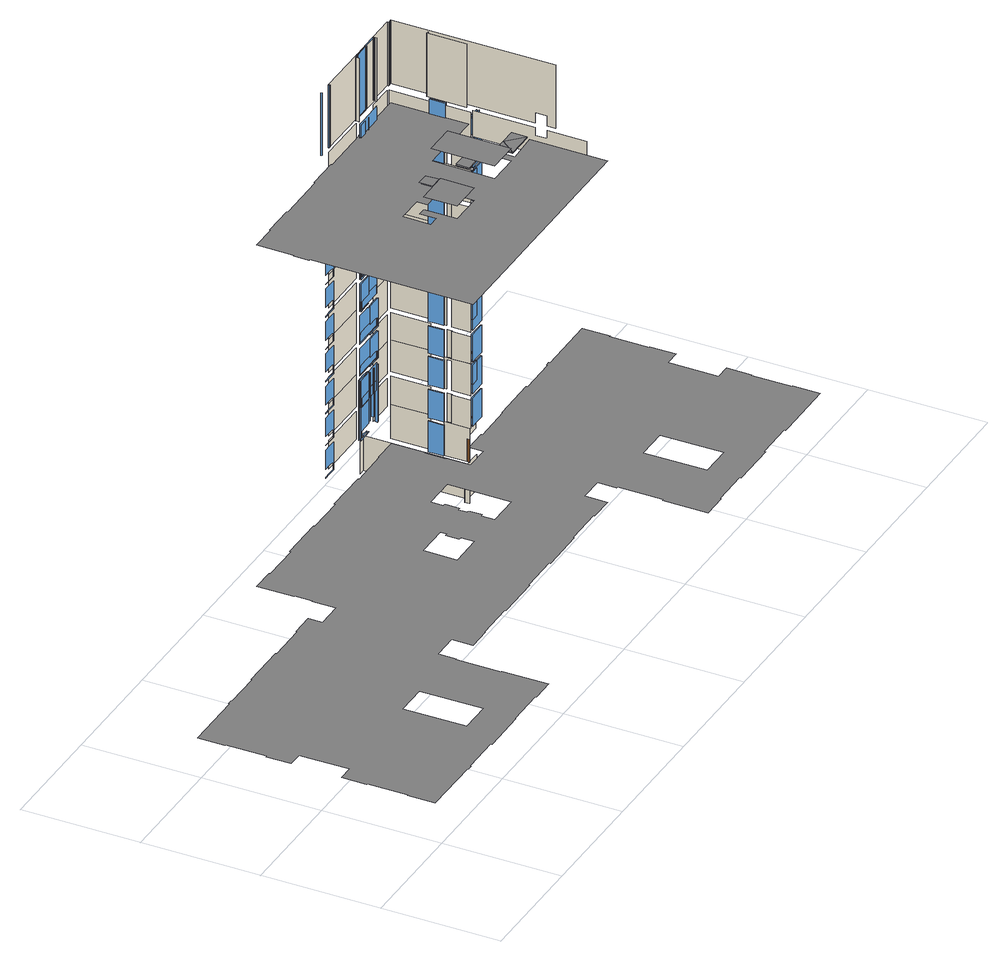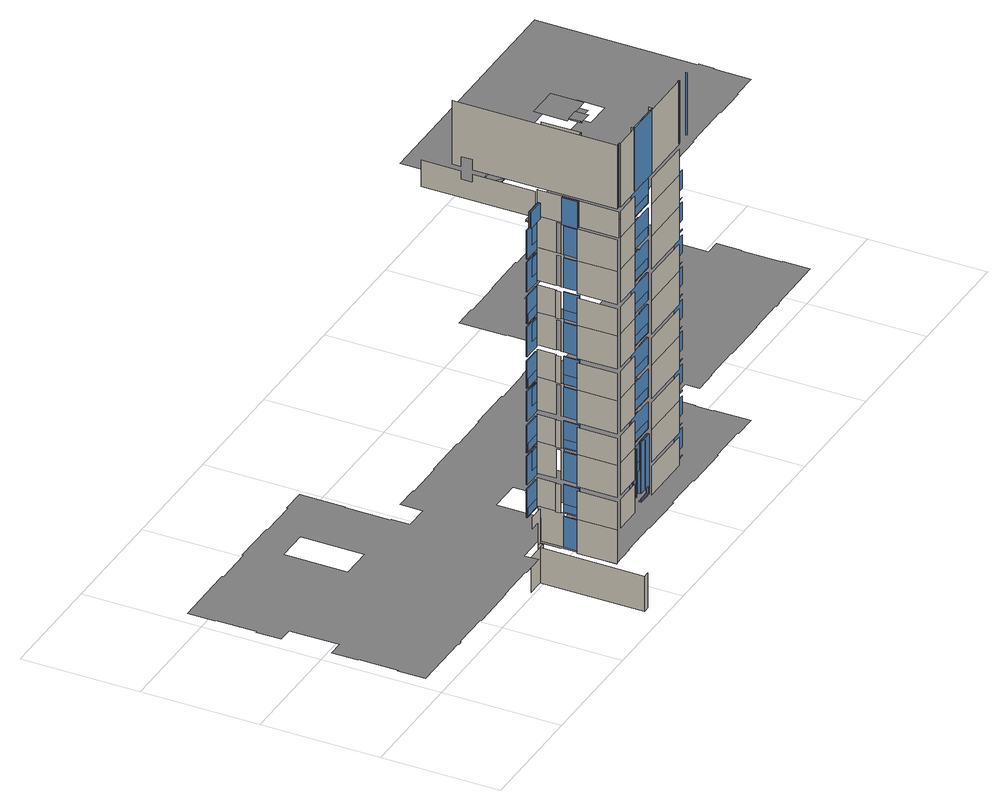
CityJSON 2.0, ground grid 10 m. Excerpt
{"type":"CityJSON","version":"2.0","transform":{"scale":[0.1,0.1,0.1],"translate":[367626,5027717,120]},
"CityObjects":{
"building1":{"type":"Building","attributes":{"name":"GLENGARRY HOUSE"},"geometry":[{"type":"MultiSurface","lod":"3","boundaries":[[[0,1,2,3,4,5,6,7,8,9,10,11,12,13,14,15,16,17,18,19,20,21,22,23,24,25,26,27,28,29,30,31,32,33,34,35,36,37,38,39,40,41,42,43,44,45,46,47,48,49,50,51,52,53,54,55,56,57,58,59,60,61,62,63,64,65,66,67,68,69,70,71,72,73,74,75,76,77,78,79,80,81,82,83,84,85,86,87,88,89,90,91,92,93,94,95,96,97,98,99,100,101,102,103,104,105,106,107,108,109,110,111,112,113,114,115,116,117,118,119,120,121,122,123,124,125,126],[127,128,129,130],[131,132,133,134],[135,136,137,138,139,140,141,142],[143,144,145,146,147,148,149,150,151,152,153,154]],[[155,156,157,158]],[[159,160,161,162]],[[163,164,165,166,167,168,169,170,171,172,173,174,175,176,177,178,179,180,181,182,183,184,185,186,187,188,189,190,191,192,193,194],[195,196,197,198,199,200,201,202,203,204],[205,206,207,208]],[[209,210,211,212,213,214]],[[215,216,217,218]],[[219,220,221,222,223,222,224,225,226,227,228,229,230,231]],[[232,233,234,235,236,237,238,239,240,241,242,243,244,245,246,247,248,249]],[[250,251,252,253,254,253,255,256,257,258,259,260,261,262,263]],[[264,265,266,267,268,269,270,271,272,273,274,275,276,277,278,279,280,281]],[[282,283,284,285,286,285,287,288,289,290,291,292,293,294,295]],[[296,297,298,299,300,301,302,303,304,305,306,307,308,309,310,311,312,313]],[[314,315,316,317,318,319,320,321,322,323,324,325,326,327,328,329,330]],[[331,332,333,334,335,336,335,337,338,339,340,341,342,343,344,345]],[[346,347,348,349,350,351,352,353,354,355,356,357,358,359,360,361,362,363,364]],[[365,366,367,368]],[[369,370,371,372]],[[373,374,369,375]],[[376,377,378,379]],[[380,381,382,383]],[[384,385,386,387]],[[388,389,390,391]],[[392,393,394,395]],[[389,396,397,390]],[[385,398,399,386]],[[381,400,401,382]],[[377,402,403,378]],[[402,404,405,403]],[[406,407,408,409]],[[410,411,412,413,414,415]],[[410,415,414,411]],[[416,417,418]],[[419,420,421,422,423,424,425,426,427]],[[425,424,423,422,421,420,419,426]],[[428,374,429,430]],[[374,373,431,429]],[[432,433,434,435]],[[417,436,418]],[[437,438,439,440,441,442,443,444]],[[445,446,447,448,449,448,450,451,452,453,454,455,456,457,458,459,460,461]],[[462,463,464,465,466,467,468,469,470,471,472,471,473,474,475]],[[476,477,478,479,480,481,482,483,484,485,486,487,488,489,490,491,492,493]],[[494,495,496,497,498,499,500,501,502,503,504,503,505,506,507]],[[508,509,510,511,512,513,514,515,516,517,518,519,518,520,521,522]],[[509,510,511,512,523,524,525,526,527,422,528,529,530,531,532,533,534,535,508]],[[536,537,538,539,540,541]],[[542,543,544,545,546,547,423,548,549,550,551,552,553,554,555,556,557,558,559]],[[560,434,435,561]],[[430,429,561,560,562,431]],[[431,563,564,429,410,415]],[[440,565,566,444]],[[552,553,512,523,524,551]],[[553,552,551,566,524,523,512,565]],[[567,568,561,560]],[[569,570,571,572]],[[573,574,575,576]],[[577,578,579,580]],[[581,582,583,584]],[[585,586,587,588]],[[589,590,591,592]],[[593,594,595,596]],[[597,598,599,600]],[[601,602,603,604]],[[605,606,607,608,609,610,611,612,613,614,615,616,617,618,619,620]],[[621,622,623,624,625,626,627,628,629,630,631,632,633,634,635,636,637,638,639,640,641,642,643,644]],[[645,646,647,648,649,650,651,652,653,654,655,656,657,658,659,660]],[[661,662,663,664,665,666,667,668,669,670,671,672,673,674,675,676,677,678,679,680,681,682,683,684]],[[685,686,687,688,689,690,691,692,693,694,695,696,697,698,699,700]],[[701,702,703,704,705,706,707,708,709,710,711,712,713,714,715,716,717,718,719,720,721,722,723,724]],[[725,726,727,728,729,730,731,732,733,734,735,736,737,738,739,740,741,742,743,744]],[[745,746,747,748,749,750,751,752,753,754,755,756,565,757,758,759,760,761,762,763]],[[764,765,766,767,768,769,770,771,772,773,774,775,776,777,778,779,780,779,781,782,781,783,784,785,786,787,788,789]],[[790,791,792,756,793,794,795,796]],[[373,797,567,798,799,800,801,802,803,568,374,428]],[[436,804,418]],[[798,803,805,806]],[[807,808,809,810]],[[811,812,813,814]],[[815,816,817,818,819,820,821,822]],[[823,824,825,826,827,828,827,829,830,831,832,833,834,835]],[[836,837,838,839,840,841,842,843,844,845,846,847,848,849,850,851,852,853]],[[854,855,856,857,858,859,860,861,862,863,864,865,866,867,868,869,870,871]],[[872,873,874,875,876,877,878,879,880,881,882,883,884,885,886,887,888]],[[889,890,891,892,893,894]],[[895,896,897,898,899,900,901,902]],[[903,904,905,906,907,908,909,910]],[[911,912,913,914,915,916,917,918]],[[919,920,921,922,923,924,925,926,752,927]],[[928,929,930,931]],[[932,933,563,564]],[[802,801,934,564]],[[935,936,937,938]],[[939,940,941,942,943]],[[944,945,946,947,948,949]],[[950,951,952,953,954,955]],[[956,957,958,959,960,961]],[[962,963,964,965,966,967]],[[949,943,942,941,940,939,968,969]],[[970,971,972,973,974,975]],[[976,977,978,979,980,981,982,970,975,974]],[[983,982,981,978,976,984,985,986,987,988,989,990,991]],[[992,993,994,962,966,995,996,997,998,999,1000,1001,1002]],[[1003,1004,1005,956,960,1006,1007,1008,1009,1010,1011,1012,1013]],[[1014,1015,1016,950,954,1017,1018,1019,1020,1021,1022,1023,1024]],[[1025,1026,1027,1028]],[[1029,1030,1031,1032]],[[1033,1034,1035,1036]],[[1037,1038,1039,1040]],[[1041,1042,1043,1044]],[[1045,1046,1047,1048]],[[1049,1050,1051,1052]],[[1053,1054,1055,1056]],[[1057,1058,1059,1060]],[[1061,1062,1063,1064]],[[1065,1066,1067,1068,1069,1070,1071,1072,1073,1074]],[[1075,1076,1077,1078]],[[1079,1080,1081,1082]],[[1083,1084,1085,1086]],[[1087,1088,1089,1090]],[[1091,1092,1093,1094]],[[1095,1096,1097,1098,1099,1100,1101,1102,1103,1104]],[[1105,1106,1107,1108,1109,1110,1111,1112,1113,1114,1115,1116,1117,1118]],[[1119,1120,1121,1122,1123,1124,1125,1126,1127,1128,1129,1130,1131,1132]],[[1133,1134,1135,1136,1137,1138,1139,1140,1141,1142,1143,1144,1145,1146]],[[1147,1148,1149,1150,1151,1152,1153,1154,1155,1156]],[[1157,1158,1159,1160,1161,1162,1163,1164,1165,1166,1167,1168,1169,1170]],[[1171,1172,1173,1174,1175,1176,1177,1178,1179,1180]],[[1181,1182,1183,1184,1185,1186,1187,1188,1189,1190]],[[1191,1192,1193,1194,1195,1196,1197,1198,1199,1200,1201,1202]],[[1203,1204,802,800]],[[1205,1206,1207,1208]],[[1209,1210,1211,1212]],[[1213,1214,1215,1216]],[[1217,1218,1219,1220]],[[1221,1222,1223,1224]],[[1218,1225,1226,1219]],[[1214,1227,1228,1215]],[[1210,1229,1230,1211]],[[1206,1231,1232,1207]],[[1231,1233,1234,1232]],[[993,1235,1236,1237]],[[1004,1238,1239,1240]],[[1241,1242,1243,1244]],[[1245,1246,1247,1248]],[[1249,1250,1251,1252,1253,1254,1255,1256,968,1257]],[[1258,1259,1099,1101]],[[1260,1261,1109,1111]],[[1262,1263,1124,1126]],[[1264,1265,1137,1139]],[[1266,1267,1149,1151]],[[1268,1269,1270,1271,1272,1273,1274,1275,1276,1277,1278,991,1279,1280]],[[1281,1282,1283,1284,1285,1286,1287,1288,1289,1290,1291,1013,1292,1293]],[[1294,1295,1296,1297,1298,1299,1300,1301,1024,1302]],[[1303,1304,1305,1306,1307,1308,982,1309,1310,1311]],[[1312,1313,1314,1315,1316,1317,1318,1319,1320,1321,1002,1322,1323,1324]],[[1325,1326,1327,1328,1329,1236,1237,1330,993,1235]],[[1331,1332,1333,1334,1335,1239,1240,1336,1004,1238]],[[1337,1338,1339,1340,1341,1342,1244,1343,1344,1015,1241,1345]],[[1346,1347,1348,1349,1350,1351,1352,1248,1353,1354,969,1245,1355,1356]],[[1357,1358,1067,1069]],[[1359,1360,1304,1306]],[[1361,1362,1273,1275]],[[1363,1364,1316,1318]],[[1365,1366,1286,1288]],[[1367,1368,1297,1299]],[[1369,1370,1252,1254]],[[936,935,1371,1372]],[[1373,1374,1375,1376,1377,1378]],[[1379,1380,1381,1382,1383,1384]],[[1047,1385,1386,1387,1388,1389,1390,1045,1391,1046]],[[1392,1393,1394,1395,1396,1397,1398,1399,1400,1401,1402,1049,1403,1050]],[[1404,1405,1406,1407,1408,1409,1410,1411,1412,1413,1414,1053,1415,1054]],[[1416,1417,1418,1419,1420,1421,1422,1423,1424,1425,1426,1057,1427,1058]],[[1063,1428,1429,1430,1431,1432,1433,1061,1434,1062]],[[1435,1436,1437,1438,1439,1440,1441,1442,1443,1444,1445,1446,1447,1448]],[[1449,1450,1451,1452,1453,1454,1455,1456,1457,1458,1459,1460]],[[1461,1462,1463,1464,1465,1466,1467,1468,1469,1470]],[[1471,1472,1473,1474,1475,1476,1477,1478,1479,1480]],[[1481,1482,1483,1484]],[[1485,1486,1487,1488]],[[1489,1490,1491,1492]],[[1493,1494,1495,1496]],[[1497,1498,1499,1500]],[[1501,1502,1025,1028]],[[1503,1504,1505,1506,1507,1508,1509,1510,1511,1512,1513,1083,1514,1084]],[[1515,1516,1517,1518,1519,1520,1094,1091,1521,1092]],[[1076,1522,1523,1524,1525,1526,1527,1078,1075,1528]],[[1080,1529,1530,1531,1532,1533,1534,1535,1536,1537,1538,1539,1079,1540]],[[1088,1541,1542,1543,1544,1545,1546,1547,1548,1549,1550,1551,1087,1552]],[[1553,1554,1555,1556,1557,1558,1559,1560,1561,1562,1563,1564,1565,1486]],[[1566,1490,1567,1568,1569,1570,1571,1572,1573,1574,1575,1576]],[[1493,1494,1577,1578,1579,1580,1581,1582,1583,1584]],[[1497,1498,1585,1586,1587,1588,1589,1590,1591,1592]],[[1593,1594,1595,1596,1597,1598]],[[1599,1600,1601,1602,1603,1604]],[[1605,1606,1607,1608]],[[1609,1610,1611,1612,1613,1614]],[[1615,1616,1617,1618]],[[1619,1620,1621,1622]],[[1623,1624,1625,1626]],[[1627,1628,1629,1630]],[[1631,1632,1633,1634]],[[1635,1636,1637,1638]],[[1639,1640,1641,1642]],[[1640,1643,1644,1641]],[[1636,1645,1646,1637]],[[1632,1647,1648,1633]],[[1628,1649,1650,1629]],[[1624,1602,1651,1625]],[[1204,1203,1652,1653]],[[1654,1655,1656,1657]],[[910,909,1658,1659]],[[1620,1619,1660,1661]]],"semantics":{"surfaces":[{"type":"GroundSurface"},{"type":"Window"},{"type":"WallSurface"},{"type":"Door"}],"values":[0,0,0,0,0,1,1,1,1,1,1,1,1,1,1,1,1,2,2,2,2,2,2,2,2,2,2,2,0,2,2,0,1,1,1,2,1,0,1,1,1,1,1,1,1,0,1,1,1,2,1,1,1,1,1,1,1,1,1,1,1,1,1,1,1,1,1,1,1,1,1,1,1,1,0,1,0,0,2,1,1,1,1,1,1,2,1,1,1,2,1,2,3,2,2,2,2,2,2,2,2,2,2,2,2,2,2,2,2,1,1,1,1,1,1,1,1,1,1,1,1,1,1,1,1,1,1,1,1,2,2,2,2,2,2,2,2,2,2,2,1,1,1,1,1,1,1,1,1,1,1,1,1,1,1,1,1,1,1,1,1,1,1,1,1,1,2,2,1,1,1,1,1,1,1,1,1,1,1,1,1,1,1,2,1,1,1,1,1,1,1,1,1,1,1,1,1,2,2,2,2,2,2,2,2,2,2,2,2,2,2,2,2]}}]}
},
"vertices":[
[15,126,34],[15,123,34],[15,87,34],[15,84,34],[2,84,34],[2,63,34],[3,63,34],[3,29,34],[2,29,34],[2,6,34],[55,6,34],[55,5,34],[59,5,34],[59,6,34],[93,6,34],[93,5,34],[132,5,34],[132,6,34],[166,6,34],[166,5,34],[186,5,34],[186,44,34],[185,44,34],[185,82,34],[186,82,34],[186,97,34],[208,97,34],[208,79,34],[228,79,34],[228,80,34],[262,80,34],[262,79,34],[301,79,34],[301,80,34],[335,80,34],[335,79,34],[374,79,34],[374,80,34],[408,80,34],[408,79,34],[429,79,34],[429,98,34],[450,98,34],[450,82,34],[451,82,34],[451,44,34],[450,44,34],[450,6,34],[471,6,34],[471,7,34],[504,7,34],[504,6,34],[544,6,34],[544,7,34],[577,7,34],[577,6,34],[581,6,34],[634,6,34],[634,29,34],[633,29,34],[633,63,34],[634,63,34],[634,84,34],[621,84,34],[621,87,34],[621,123,34],[621,126,34],[634,126,34],[634,148,34],[633,148,34],[633,181,34],[634,181,34],[634,204,34],[581,204,34],[581,205,34],[577,205,34],[577,204,34],[544,204,34],[544,205,34],[504,205,34],[504,204,34],[470,204,34],[470,205,34],[450,205,34],[450,193,34],[429,193,34],[429,213,34],[428,213,34],[428,231,34],[429,231,34],[429,259,34],[408,259,34],[408,258,34],[374,258,34],[374,259,34],[335,259,34],[335,258,34],[301,258,34],[301,259,34],[262,259,34],[262,258,34],[228,258,34],[228,259,34],[208,259,34],[208,228,34],[209,228,34],[209,213,34],[208,213,34],[208,193,34],[186,193,34],[186,205,34],[166,205,34],[166,204,34],[132,204,34],[132,205,34],[92,205,34],[92,204,34],[59,204,34],[59,205,34],[55,205,34],[55,204,34],[2,204,34],[2,181,34],[3,181,34],[3,147,34],[2,147,34],[2,126,34],[134,86,34],[134,33,34],[107,33,34],[107,86,34],[502,86,34],[529,86,34],[529,33,34],[502,33,34],[336,171,34],[336,166,34],[334,166,34],[334,154,34],[336,154,34],[336,143,34],[308,143,34],[308,171,34],[397,196,34],[397,143,34],[370,143,34],[370,154,34],[372,154,34],[372,166,34],[370,166,34],[370,173,34],[372,173,34],[372,186,34],[370,186,34],[370,196,34],[308,171,346],[308,143,346],[336,143,346],[336,171,346],[323,182,347],[323,171,347],[334,171,347],[333,182,347],[231,79,335],[259,79,335],[304,79,335],[332,79,335],[378,79,335],[405,79,335],[429,79,335],[429,144,335],[403,143,335],[403,194,335],[429,194,335],[429,215,335],[429,228,335],[429,259,335],[405,259,335],[405,260,335],[377,260,335],[377,259,335],[332,259,335],[332,260,335],[304,260,335],[304,259,335],[259,259,335],[259,260,335],[231,260,335],[231,259,335],[208,259,335],[208,228,335],[207,228,335],[207,215,335],[208,215,335],[208,79,335],[308,171,335],[301,171,335],[301,157,335],[292,157,335],[292,180,335],[315,180,335],[315,171,335],[336,171,335],[336,143,335],[308,143,335],[397,195,335],[397,143,335],[370,143,335],[370,195,335],[323,171,346],[334,171,346],[334,182,346],[333,182,346],[333,180,346],[323,180,346],[319,262,350],[319,262,405],[319,261,405],[319,261,350],[332,258,315],[332,258,302],[332,258,294],[325,258,294],[319,258,294],[331,258,294],[331,258,302],[325,258,302],[319,258,302],[319,258,315],[319,258,318],[325,258,318],[332,258,318],[332,258,289],[332,258,287],[332,258,274],[332,258,266],[332,258,265],[325,258,265],[319,258,265],[319,258,266],[325,258,266],[331,258,266],[331,258,274],[325,258,274],[319,258,274],[319,258,287],[319,258,289],[319,258,290],[325,258,290],[332,258,290],[332,258,258],[332,258,245],[332,258,237],[325,258,237],[319,258,237],[331,258,237],[331,258,245],[325,258,245],[319,258,245],[319,258,246],[319,258,258],[319,258,261],[325,258,261],[332,258,261],[332,258,232],[332,258,230],[332,258,217],[332,258,209],[332,258,208],[325,258,208],[319,258,208],[319,258,209],[325,258,209],[331,258,209],[331,258,217],[325,258,217],[319,258,217],[319,258,230],[319,258,232],[319,258,233],[325,258,233],[332,258,233],[332,258,201],[332,258,188],[332,258,180],[325,258,180],[319,258,180],[331,258,180],[331,258,188],[325,258,188],[319,258,188],[319,258,189],[319,258,201],[319,258,204],[325,258,204],[332,258,204],[332,258,175],[332,258,173],[332,258,160],[332,258,152],[332,258,151],[325,258,151],[319,258,151],[319,258,152],[325,258,152],[331,258,152],[331,258,160],[325,258,160],[319,258,160],[319,258,173],[319,258,175],[319,258,176],[325,258,176],[332,258,176],[332,258,144],[332,258,132],[332,258,124],[332,258,123],[325,258,123],[319,258,123],[319,258,124],[325,258,124],[331,258,124],[331,258,131],[325,258,131],[319,258,131],[319,258,132],[319,258,144],[319,258,147],[325,258,147],[332,258,147],[332,258,118],[332,258,116],[332,258,103],[332,258,95],[325,258,95],[319,258,95],[331,258,95],[331,258,103],[325,258,103],[319,258,103],[319,258,116],[319,258,118],[319,258,119],[325,258,119],[332,258,119],[332,258,90],[332,258,88],[332,258,75],[332,258,67],[332,258,66],[325,258,66],[319,258,66],[319,258,67],[325,258,67],[331,258,67],[331,258,74],[325,258,74],[319,258,74],[319,258,75],[319,258,88],[319,258,90],[319,258,91],[325,258,91],[332,258,91],[331,262,350],[331,262,405],[331,261,405],[331,261,350],[332,262,405],[332,262,350],[332,261,350],[332,261,405],[377,262,349],[377,262,405],[332,262,349],[377,262,265],[377,262,294],[332,262,294],[332,262,265],[377,262,208],[377,262,237],[332,262,237],[332,262,208],[377,262,151],[377,262,180],[332,262,180],[332,262,151],[377,262,95],[377,262,123],[332,262,123],[332,262,95],[377,262,66],[377,262,91],[332,262,91],[332,262,66],[377,262,147],[332,262,147],[377,262,204],[332,262,204],[377,262,261],[332,262,261],[377,262,322],[332,262,322],[377,262,345],[332,262,345],[370,196,346],[370,143,346],[397,143,346],[397,196,346],[374,261,405],[374,259,405],[374,258,405],[374,258,349],[374,259,349],[374,261,349],[405,159,337],[405,146,337],[415,159,337],[378,258,118],[378,258,88],[378,258,75],[378,258,67],[378,260,67],[378,260,75],[378,260,88],[378,260,118],[378,259,118],[377,262,350],[377,261,405],[377,261,350],[377,261,349],[378,262,405],[378,262,350],[378,261,350],[378,261,405],[429,146,337],[384,260,75],[384,260,88],[384,260,118],[384,259,118],[384,258,118],[384,258,88],[384,258,75],[384,259,75],[378,258,344],[384,258,344],[384,258,331],[390,258,331],[390,258,344],[390,258,330],[384,258,330],[378,258,330],[378,258,323],[384,258,323],[390,258,323],[390,258,322],[384,258,322],[377,258,322],[377,258,323],[377,258,331],[377,258,344],[377,258,261],[384,258,261],[390,258,261],[390,258,258],[390,258,246],[390,258,245],[384,258,245],[378,258,245],[378,258,237],[384,258,237],[390,258,237],[377,258,237],[377,258,245],[377,258,258],[377,258,232],[377,258,233],[384,258,233],[390,258,233],[390,258,232],[390,258,230],[390,258,217],[384,258,217],[378,258,217],[378,258,209],[384,258,209],[390,258,209],[390,258,208],[384,258,208],[377,258,208],[377,258,209],[377,258,217],[377,258,230],[377,258,204],[384,258,204],[390,258,204],[390,258,201],[390,258,189],[390,258,188],[384,258,188],[378,258,188],[378,258,180],[384,258,180],[390,258,180],[377,258,180],[377,258,188],[377,258,201],[377,258,118],[377,258,119],[384,258,119],[390,258,119],[390,258,118],[390,258,116],[390,258,103],[384,258,103],[378,258,103],[378,258,95],[384,258,95],[390,258,95],[377,258,95],[377,258,103],[377,258,116],[390,258,88],[390,258,75],[390,258,74],[384,258,74],[378,258,74],[384,258,67],[390,258,67],[390,258,66],[384,258,66],[377,258,66],[377,258,67],[377,258,75],[377,258,88],[429,146,336],[429,159,336],[415,159,336],[415,156,336],[405,156,336],[405,146,336],[377,260,67],[377,260,66],[384,260,66],[390,260,66],[390,260,67],[384,260,67],[378,260,74],[384,260,74],[390,260,74],[390,260,75],[390,260,88],[390,260,118],[390,260,119],[384,260,119],[377,260,119],[377,260,118],[377,260,88],[377,260,75],[390,261,350],[390,261,405],[390,261,349],[405,261,349],[405,261,405],[390,259,118],[390,259,75],[390,262,350],[390,262,405],[378,259,302],[404,259,302],[404,259,294],[378,259,294],[378,259,274],[404,259,274],[404,259,266],[378,259,266],[378,259,245],[404,259,245],[404,259,237],[378,259,237],[378,259,217],[404,259,217],[404,259,209],[378,259,209],[378,259,188],[404,259,188],[404,259,180],[378,259,180],[378,259,160],[404,259,160],[404,259,152],[378,259,152],[378,259,131],[404,259,131],[404,259,124],[378,259,124],[378,259,103],[404,259,103],[404,259,95],[378,259,95],[378,259,330],[404,259,330],[404,259,323],[378,259,323],[377,259,294],[384,259,294],[390,259,294],[392,259,294],[399,259,294],[405,259,294],[405,259,302],[405,259,315],[405,259,318],[399,259,318],[392,259,318],[390,259,318],[384,259,318],[377,259,318],[377,259,315],[377,259,302],[377,259,265],[384,259,265],[390,259,265],[390,259,266],[392,259,266],[392,259,265],[399,259,265],[405,259,265],[405,259,266],[405,259,274],[405,259,287],[405,259,289],[405,259,290],[399,259,290],[392,259,290],[392,259,289],[390,259,289],[390,259,290],[384,259,290],[377,259,290],[377,259,289],[377,259,287],[377,259,274],[377,259,266],[384,259,237],[390,259,237],[392,259,237],[399,259,237],[405,259,237],[405,259,245],[405,259,258],[405,259,261],[399,259,261],[392,259,261],[390,259,261],[384,259,261],[377,259,261],[377,259,258],[377,259,245],[377,259,237],[377,259,217],[377,259,209],[377,259,208],[384,259,208],[390,259,208],[390,259,209],[392,259,209],[392,259,208],[399,259,208],[405,259,208],[405,259,209],[405,259,217],[405,259,230],[405,259,232],[405,259,233],[399,259,233],[392,259,233],[392,259,232],[390,259,232],[390,259,233],[384,259,233],[377,259,233],[377,259,232],[377,259,230],[384,259,180],[390,259,180],[392,259,180],[399,259,180],[405,259,180],[405,259,188],[405,259,201],[405,259,204],[399,259,204],[392,259,204],[390,259,204],[384,259,204],[377,259,204],[377,259,201],[377,259,188],[377,259,180],[377,259,152],[377,259,151],[384,259,151],[390,259,151],[390,259,152],[392,259,152],[392,259,151],[399,259,151],[405,259,151],[405,259,152],[405,259,160],[405,259,173],[405,259,175],[405,259,176],[399,259,176],[392,259,176],[392,259,175],[390,259,175],[390,259,176],[384,259,176],[377,259,176],[377,259,175],[377,259,173],[377,259,160],[377,259,123],[384,259,123],[390,259,123],[390,259,124],[392,259,124],[392,259,123],[399,259,123],[405,259,123],[405,259,124],[405,259,132],[405,259,144],[405,259,147],[399,259,147],[392,259,147],[390,259,147],[384,259,147],[377,259,147],[377,259,144],[377,259,132],[377,259,124],[384,259,95],[390,259,95],[392,259,95],[399,259,95],[405,259,95],[405,259,103],[405,259,116],[405,259,118],[405,259,119],[399,259,119],[392,259,119],[392,259,118],[390,259,119],[384,259,119],[377,259,119],[377,259,118],[377,259,116],[377,259,103],[377,259,95],[377,259,322],[384,259,322],[390,259,322],[390,259,323],[392,259,323],[392,259,322],[399,259,322],[405,259,322],[405,259,323],[405,259,331],[405,259,344],[404,259,344],[404,259,345],[405,259,345],[399,259,345],[392,259,345],[392,259,344],[390,259,345],[390,259,344],[384,259,345],[377,259,345],[378,259,345],[378,259,344],[377,259,344],[377,259,331],[377,259,323],[392,260,75],[392,260,88],[392,260,118],[392,258,118],[392,258,88],[392,258,75],[392,259,75],[390,262,349],[392,262,350],[392,262,349],[405,262,349],[405,262,350],[405,262,405],[392,262,405],[429,159,337],[392,261,405],[392,261,350],[426,182,313],[426,193,313],[405,193,313],[405,182,313],[426,193,312],[405,193,312],[405,182,312],[426,182,312],[432,98,322],[432,98,345],[432,131,345],[432,131,338],[432,141,338],[432,141,345],[432,193,345],[432,193,322],[405,258,318],[405,258,315],[405,258,302],[405,258,294],[399,258,294],[392,258,294],[404,258,294],[404,258,302],[399,258,302],[392,258,302],[392,258,315],[392,258,318],[399,258,318],[405,258,290],[405,258,289],[405,258,287],[405,258,274],[405,258,266],[405,258,265],[399,258,265],[392,258,265],[392,258,266],[399,258,266],[404,258,266],[404,258,274],[399,258,274],[392,258,274],[392,258,287],[392,258,289],[392,258,290],[399,258,290],[405,258,176],[405,258,175],[405,258,173],[405,258,160],[405,258,152],[405,258,151],[399,258,151],[392,258,151],[392,258,152],[399,258,152],[404,258,152],[404,258,160],[399,258,160],[392,258,160],[392,258,173],[392,258,175],[392,258,176],[399,258,176],[405,258,147],[405,258,144],[405,258,132],[405,258,124],[405,258,123],[399,258,123],[392,258,123],[392,258,124],[399,258,124],[404,258,124],[404,258,131],[399,258,131],[392,258,131],[392,258,132],[392,258,144],[392,258,147],[399,258,147],[398,260,88],[398,260,118],[398,258,118],[398,258,88],[398,258,75],[398,260,75],[399,260,118],[399,260,88],[399,260,75],[399,259,75],[399,258,75],[399,258,88],[399,258,118],[399,259,118],[432,141,349],[432,141,358],[432,131,358],[432,131,349],[432,124,349],[432,124,405],[432,261,405],[432,261,349],[404,260,75],[404,260,88],[404,260,118],[404,258,118],[404,258,88],[404,258,75],[404,258,67],[404,260,67],[405,260,88],[405,260,75],[405,260,67],[405,259,67],[405,258,67],[405,258,75],[405,258,88],[405,258,118],[405,260,118],[404,262,350],[404,262,405],[404,261,405],[404,261,350],[405,259,405],[405,259,349],[405,261,350],[427,197,1],[427,197,32],[427,193,32],[427,193,1],[429,196,36],[429,196,56],[429,194,56],[429,194,55],[429,194,36],[429,209,66],[429,209,91],[429,194,91],[429,193,91],[429,193,66],[429,194,66],[429,209,123],[429,209,147],[429,194,147],[429,193,147],[429,193,123],[429,194,123],[429,209,180],[429,209,204],[429,194,204],[429,193,204],[429,193,180],[429,194,180],[429,209,237],[429,209,261],[429,194,261],[429,193,261],[429,193,237],[429,194,237],[429,215,36],[429,215,66],[429,215,322],[429,215,345],[429,194,345],[429,193,345],[429,193,322],[429,194,322],[429,193,294],[429,194,294],[429,209,294],[429,209,321],[429,213,321],[429,213,294],[429,215,294],[429,215,292],[429,193,292],[429,193,265],[429,194,265],[429,209,265],[429,209,292],[429,213,292],[429,213,265],[429,215,265],[429,215,235],[429,215,237],[429,213,237],[429,193,235],[429,193,208],[429,194,208],[429,209,208],[429,209,235],[429,213,235],[429,213,208],[429,215,208],[429,215,178],[429,215,180],[429,213,180],[429,193,178],[429,193,151],[429,194,151],[429,209,151],[429,209,178],[429,213,178],[429,213,151],[429,215,151],[429,215,121],[429,215,123],[429,213,123],[429,193,121],[429,193,95],[429,194,95],[429,209,95],[429,209,121],[429,213,121],[429,213,95],[429,215,95],[428,229,405],[428,196,405],[428,196,349],[428,229,349],[430,209,66],[430,213,66],[430,213,91],[430,209,91],[430,209,123],[430,213,123],[430,213,147],[430,209,147],[430,209,180],[430,213,180],[430,213,204],[430,209,204],[430,209,237],[430,213,237],[430,213,261],[430,209,261],[432,193,103],[432,193,120],[439,193,120],[439,193,103],[432,193,160],[432,193,176],[439,193,176],[439,193,160],[432,193,217],[432,193,233],[439,193,233],[439,193,217],[432,193,274],[432,193,290],[439,193,290],[439,193,274],[432,193,302],[432,193,319],[439,193,319],[439,193,302],[428,221,36],[428,228,36],[428,228,44],[428,228,57],[428,228,63],[428,221,63],[428,215,63],[428,215,57],[428,215,44],[428,215,36],[432,194,120],[432,194,103],[439,194,103],[439,194,120],[432,194,176],[432,194,160],[439,194,160],[439,194,176],[432,194,233],[432,194,217],[439,194,217],[439,194,233],[432,194,290],[432,194,274],[439,194,274],[439,194,290],[432,194,319],[432,194,302],[439,194,302],[439,194,319],[428,215,302],[428,215,294],[428,221,294],[428,228,294],[428,228,302],[428,228,315],[428,228,319],[428,221,319],[428,215,319],[428,215,315],[428,215,265],[428,221,265],[428,228,265],[428,228,266],[428,228,274],[428,228,287],[428,228,290],[428,228,291],[428,221,291],[428,215,291],[428,215,290],[428,215,287],[428,215,274],[428,215,266],[428,215,209],[428,215,208],[428,221,208],[428,228,208],[428,228,209],[428,228,217],[428,228,230],[428,228,233],[428,228,234],[428,221,234],[428,215,234],[428,215,233],[428,215,230],[428,215,217],[428,215,151],[428,221,151],[428,228,151],[428,228,152],[428,228,160],[428,228,173],[428,228,176],[428,228,177],[428,221,177],[428,215,177],[428,215,176],[428,215,173],[428,215,160],[428,215,152],[428,221,95],[428,228,95],[428,228,103],[428,228,116],[428,228,120],[428,221,120],[428,215,120],[428,215,116],[428,215,103],[428,215,95],[428,215,75],[428,215,67],[428,215,66],[428,221,66],[428,228,66],[428,228,67],[428,228,75],[428,228,88],[428,228,90],[428,228,91],[428,221,91],[428,215,91],[428,215,90],[428,215,88],[428,221,237],[428,228,237],[428,228,245],[428,228,258],[428,228,261],[428,221,261],[428,215,261],[428,215,258],[428,215,245],[428,215,237],[428,221,180],[428,228,180],[428,228,188],[428,228,201],[428,228,204],[428,221,204],[428,215,204],[428,215,201],[428,215,188],[428,215,180],[428,215,123],[428,221,123],[428,228,123],[428,228,124],[428,228,132],[428,228,144],[428,228,147],[428,221,147],[428,215,147],[428,215,144],[428,215,132],[428,215,124],[428,262,349],[428,262,405],[428,262,265],[428,262,294],[405,262,294],[405,262,265],[428,262,208],[428,262,237],[405,262,237],[405,262,208],[428,262,151],[428,262,180],[405,262,180],[405,262,151],[428,262,95],[428,262,123],[405,262,123],[405,262,95],[428,262,66],[428,262,91],[405,262,91],[405,262,66],[428,262,147],[405,262,147],[428,262,204],[405,262,204],[428,262,261],[405,262,261],[428,262,322],[405,262,322],[428,262,345],[405,262,345],[429,215,245],[429,228,245],[429,228,237],[429,215,188],[429,228,188],[429,228,180],[429,215,124],[429,215,131],[429,228,131],[429,228,124],[429,215,67],[429,215,74],[429,228,74],[429,228,67],[429,215,57],[429,215,63],[429,221,63],[429,228,63],[429,228,57],[429,228,44],[429,228,36],[429,221,36],[429,215,44],[428,222,319],[428,222,302],[428,222,290],[428,222,274],[428,222,233],[428,222,217],[428,222,176],[428,222,160],[428,222,120],[428,222,103],[429,215,287],[429,215,290],[429,215,291],[429,221,291],[429,228,291],[429,228,290],[429,228,287],[429,228,274],[429,228,266],[429,228,265],[429,221,265],[429,215,266],[429,215,274],[429,215,173],[429,215,176],[429,215,177],[429,221,177],[429,228,177],[429,228,176],[429,228,173],[429,228,160],[429,228,152],[429,228,151],[429,221,151],[429,215,152],[429,215,160],[429,215,116],[429,215,120],[429,221,120],[429,228,120],[429,228,116],[429,228,103],[429,228,95],[429,221,95],[429,215,103],[429,221,319],[429,228,319],[429,228,315],[429,228,302],[429,228,294],[429,221,294],[429,215,302],[429,215,315],[429,215,319],[429,215,233],[429,215,234],[429,221,234],[429,228,234],[429,228,233],[429,228,230],[429,228,217],[429,228,209],[429,228,208],[429,221,208],[429,215,209],[429,215,217],[429,215,230],[429,215,258],[429,215,261],[429,221,261],[429,228,261],[429,228,258],[429,221,237],[429,215,201],[429,215,204],[429,221,204],[429,228,204],[429,228,201],[429,221,180],[429,215,144],[429,215,147],[429,221,147],[429,228,147],[429,228,144],[429,228,132],[429,228,123],[429,221,123],[429,215,132],[429,215,90],[429,215,91],[429,221,91],[429,228,91],[429,228,90],[429,228,88],[429,228,75],[429,228,66],[429,221,66],[429,215,75],[429,215,88],[428,222,63],[428,222,44],[429,222,302],[429,222,319],[429,222,274],[429,222,290],[429,222,217],[429,222,233],[429,222,160],[429,222,176],[429,222,103],[429,222,120],[429,222,44],[429,222,63],[447,197,1],[447,197,32],[435,197,36],[435,197,56],[445,197,56],[445,197,66],[432,197,66],[432,197,36],[430,215,322],[430,228,322],[430,228,323],[430,228,346],[430,215,346],[430,215,323],[447,193,120],[447,193,116],[447,193,103],[447,193,95],[439,193,95],[432,193,95],[432,193,116],[432,193,177],[439,193,177],[447,193,177],[447,193,176],[447,193,173],[447,193,160],[447,193,152],[447,193,151],[439,193,151],[432,193,151],[432,193,152],[432,193,173],[432,193,234],[439,193,234],[447,193,234],[447,193,233],[447,193,230],[447,193,217],[447,193,209],[447,193,208],[439,193,208],[432,193,208],[432,193,209],[432,193,230],[432,193,291],[439,193,291],[447,193,291],[447,193,290],[447,193,287],[447,193,274],[447,193,266],[447,193,265],[439,193,265],[432,193,265],[432,193,266],[432,193,287],[447,193,319],[447,193,315],[447,193,302],[447,193,294],[439,193,294],[432,193,294],[432,193,315],[432,193,90],[432,193,91],[439,193,91],[447,193,91],[447,193,90],[447,193,88],[447,193,75],[447,193,67],[447,193,66],[439,193,66],[432,193,66],[432,193,67],[432,193,75],[432,193,88],[439,193,147],[447,193,147],[447,193,144],[447,193,132],[447,193,124],[447,193,123],[439,193,123],[432,193,123],[432,193,124],[432,193,132],[432,193,144],[432,193,147],[439,193,204],[447,193,204],[447,193,201],[447,193,188],[447,193,180],[439,193,180],[432,193,180],[432,193,188],[432,193,201],[432,193,204],[439,193,261],[447,193,261],[447,193,258],[447,193,245],[447,193,237],[439,193,237],[432,193,237],[432,193,245],[432,193,258],[432,193,261],[431,228,346],[431,228,323],[431,215,323],[431,215,346],[432,194,74],[432,194,67],[446,194,67],[446,194,74],[432,194,131],[432,194,124],[446,194,124],[446,194,131],[432,194,188],[432,194,180],[446,194,180],[446,194,188],[432,194,245],[432,194,237],[446,194,237],[446,194,245],[430,229,349],[430,229,405],[432,194,209],[432,194,208],[439,194,208],[447,194,208],[447,194,209],[447,194,217],[447,194,230],[447,194,233],[447,194,234],[439,194,234],[432,194,234],[432,194,230],[432,194,294],[439,194,294],[447,194,294],[447,194,302],[447,194,315],[447,194,319],[432,194,315],[432,194,95],[439,194,95],[447,194,95],[447,194,103],[447,194,116],[447,194,120],[432,194,116],[432,194,152],[432,194,151],[439,194,151],[447,194,151],[447,194,152],[447,194,160],[447,194,173],[447,194,176],[447,194,177],[439,194,177],[432,194,177],[432,194,173],[432,194,266],[432,194,265],[439,194,265],[447,194,265],[447,194,266],[447,194,274],[447,194,287],[447,194,290],[447,194,291],[439,194,291],[432,194,291],[432,194,287],[432,194,66],[439,194,66],[447,194,66],[447,194,67],[447,194,75],[447,194,88],[447,194,90],[447,194,91],[439,194,91],[432,194,91],[432,194,90],[432,194,88],[432,194,75],[432,194,132],[432,194,123],[439,194,123],[447,194,123],[447,194,124],[447,194,132],[447,194,144],[447,194,147],[439,194,147],[432,194,147],[432,194,144],[439,194,180],[447,194,180],[447,194,188],[447,194,201],[447,194,204],[439,194,204],[432,194,204],[432,194,201],[439,194,237],[447,194,237],[447,194,245],[447,194,258],[447,194,261],[439,194,261],[432,194,261],[432,194,258],[447,195,336],[447,195,323],[447,195,322],[432,195,322],[432,195,323],[432,195,336],[432,215,346],[432,228,346],[432,228,323],[432,228,322],[432,215,322],[432,215,323],[446,196,323],[446,196,336],[432,196,336],[432,196,323],[432,197,336],[432,197,323],[432,197,322],[447,197,322],[447,197,323],[447,197,336],[429,261,322],[429,261,345],[429,228,345],[429,228,322],[432,284,32],[432,284,1],[432,197,1],[432,197,32],[432,228,265],[432,228,294],[432,261,294],[432,261,265],[432,228,208],[432,228,237],[432,261,237],[432,261,208],[432,228,151],[432,228,180],[432,261,180],[432,261,151],[432,228,95],[432,228,123],[432,261,123],[432,261,95],[432,228,36],[432,228,66],[432,261,66],[432,261,36],[432,228,91],[432,261,91],[432,228,147],[432,261,147],[432,228,204],[432,261,204],[432,228,261],[432,261,261],[432,261,322],[428,261,349],[428,261,405],[429,261,349],[430,261,349],[430,261,405],[429,261,405],[431,261,405],[431,261,349],[427,284,32],[427,284,1]
]}
